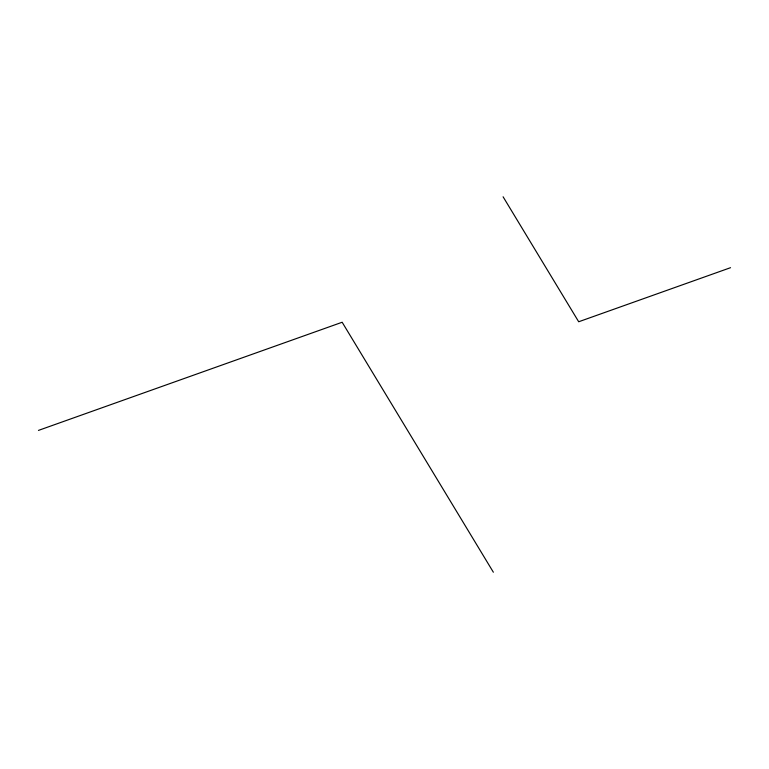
<?xml version="1.0" encoding="UTF-8"?>
<svg xmlns="http://www.w3.org/2000/svg" width="769" height="769" viewBox="0 0 769 769"><rect width="100%" height="100%" fill="white"/><g stroke="black" fill="none" stroke-linecap="round" stroke-linejoin="round"><path stroke-width="1.15" d="M38.45 430.409L342.157 322.249L493.362 572.223M730.55 267.689L578.692 321.759L503.089 196.777"/></g></svg>
